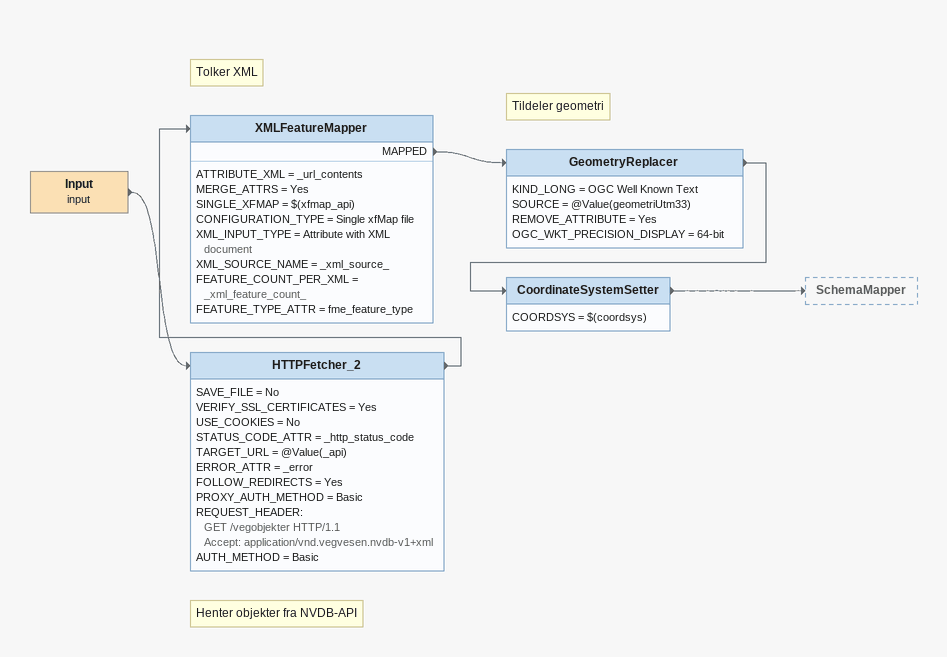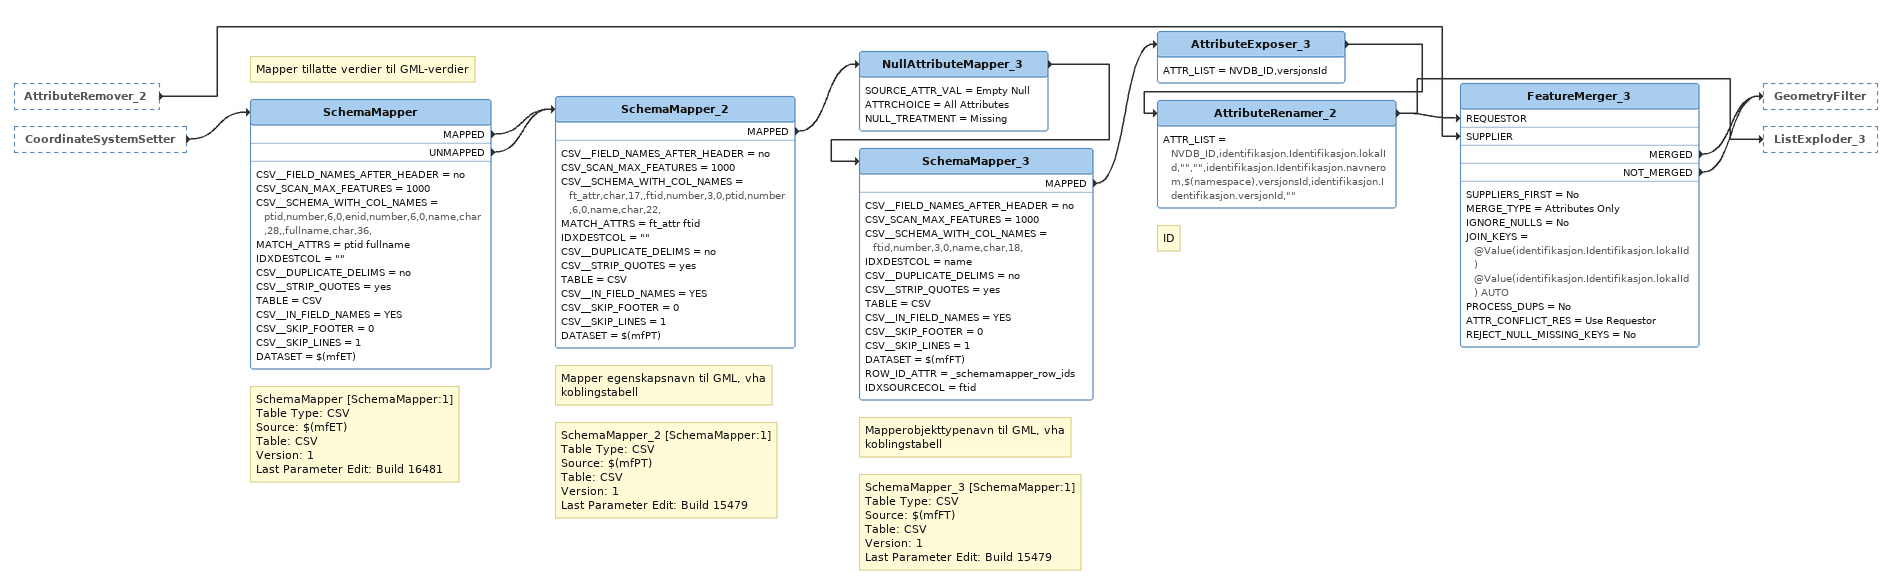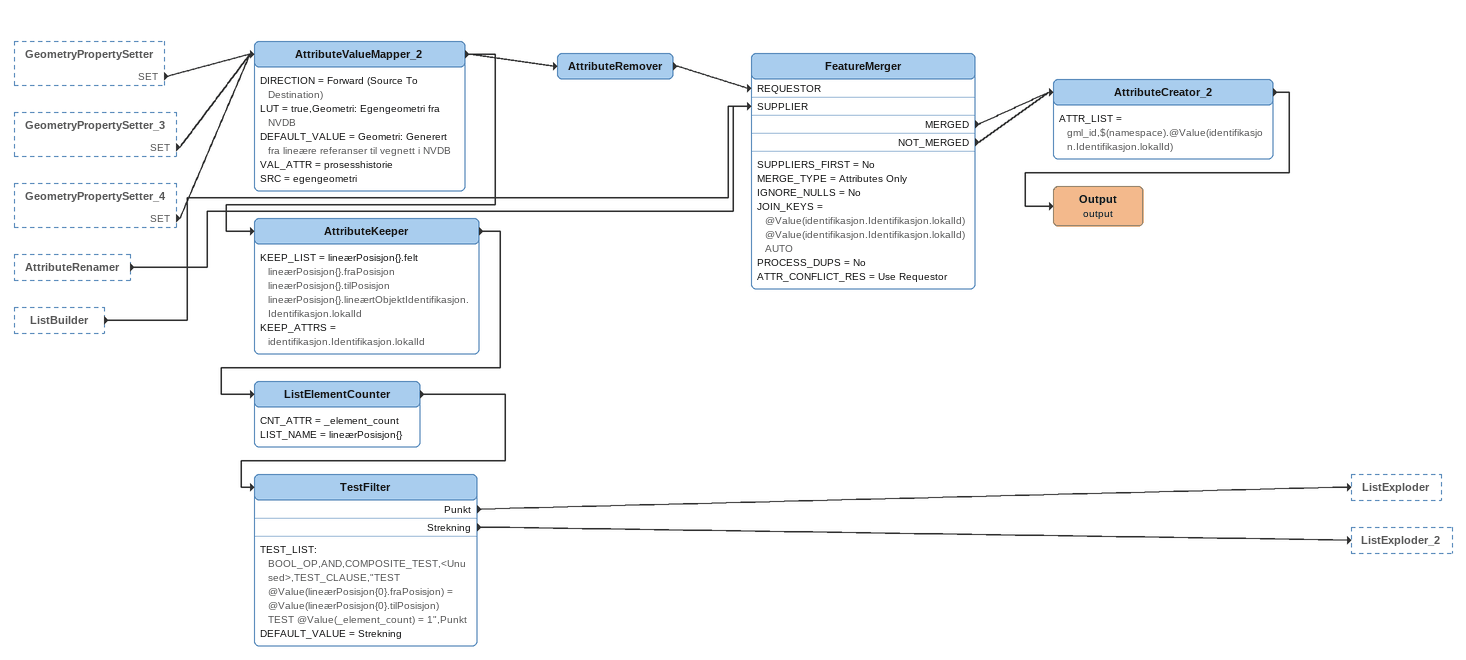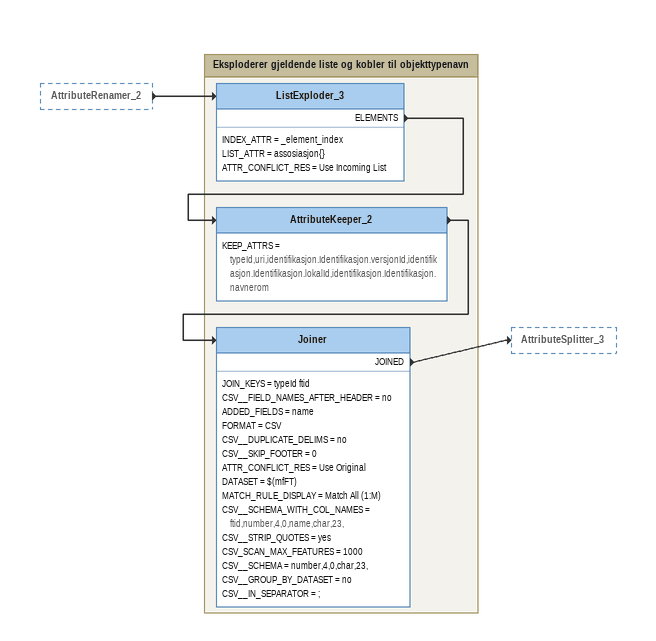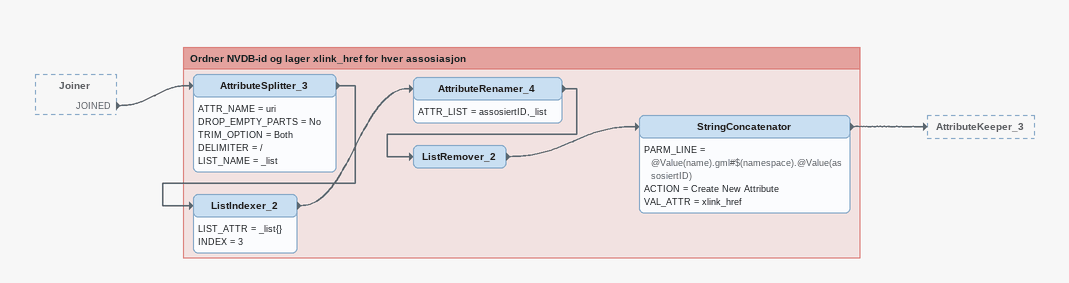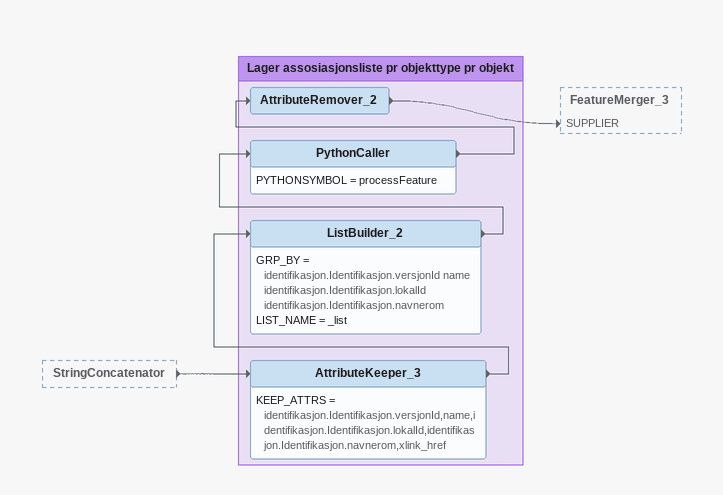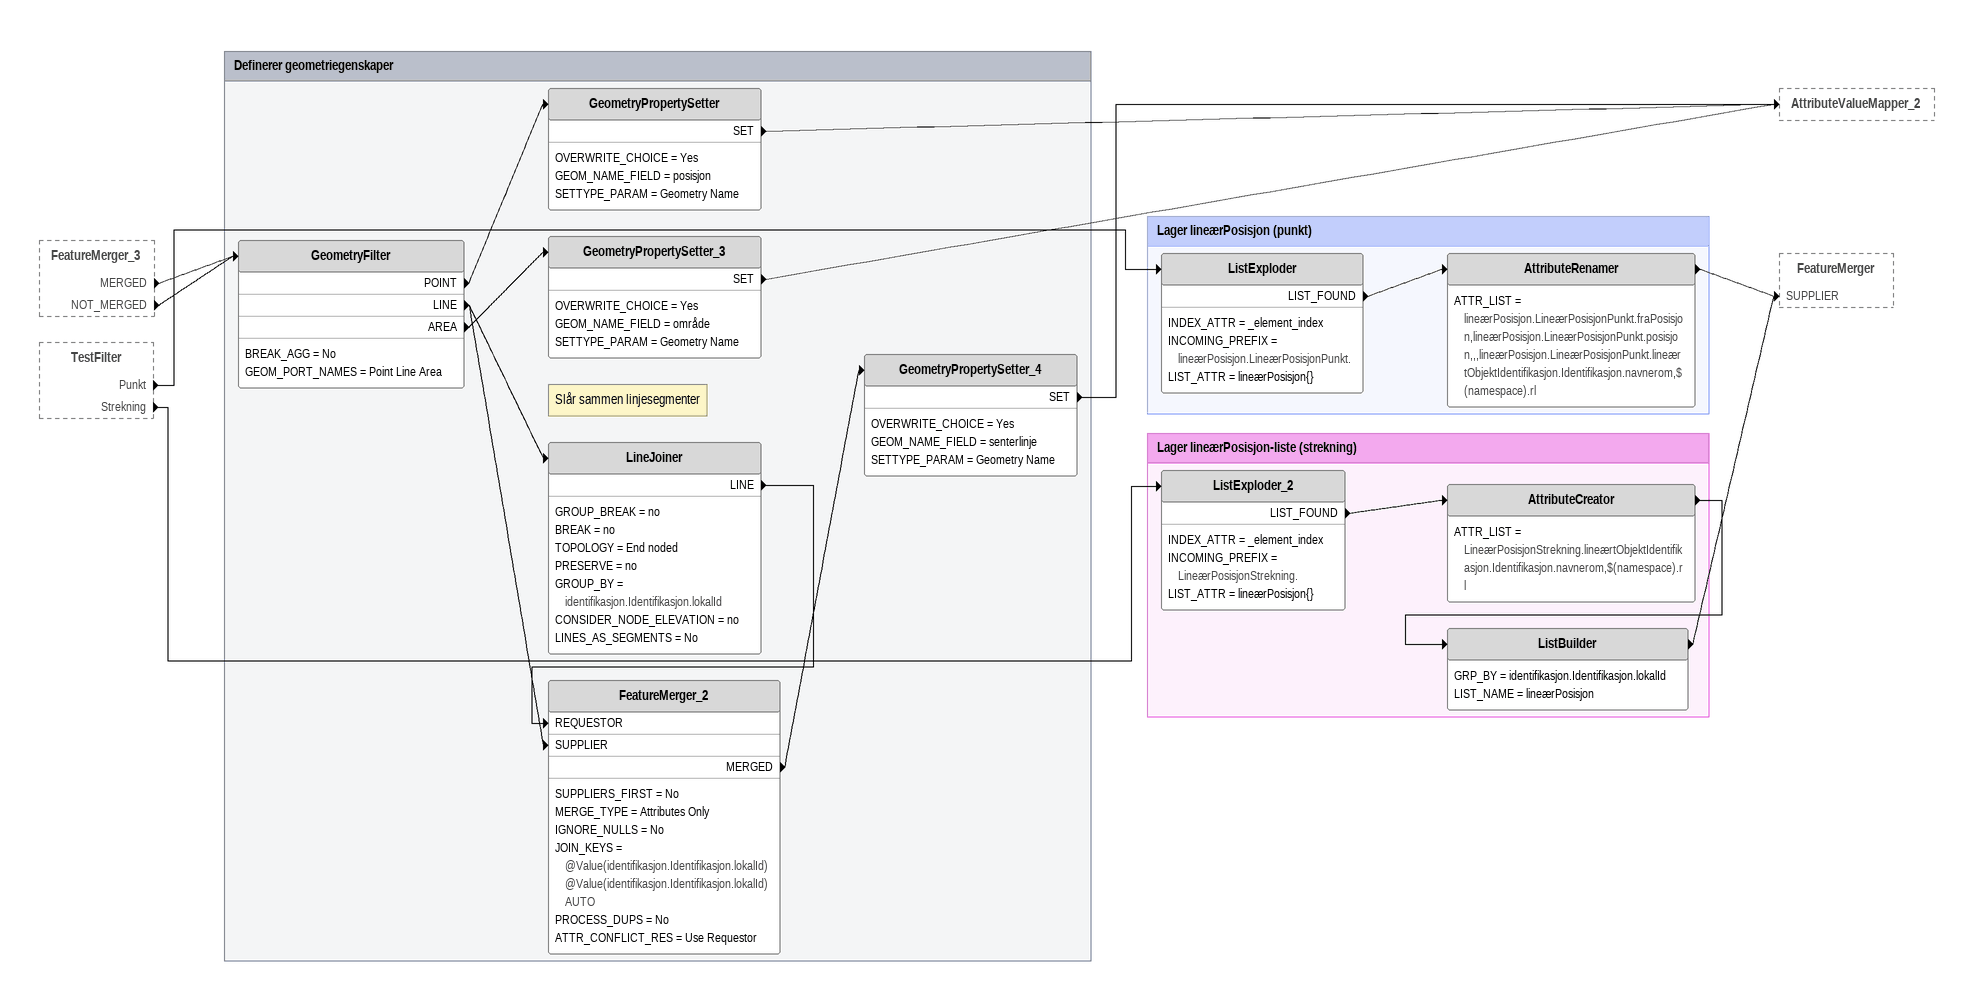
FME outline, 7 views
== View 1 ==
Input (input)
    -> HTTPFetcher_2
Note: Henter objekter fra NVDB-API
HTTPFetcher_2
    SAVE_FILE = No
    VERIFY_SSL_CERTIFICATES = Yes
    USE_COOKIES = No
    STATUS_CODE_ATTR = _http_status_code
    TARGET_URL = @Value(_api)
    ERROR_ATTR = _error
    FOLLOW_REDIRECTS = Yes
    PROXY_AUTH_METHOD = Basic
    REQUEST_HEADER:
      GET /vegobjekter HTTP/1.1
      Accept: application/vnd.vegvesen.nvdb-v1+xml
    AUTH_METHOD = Basic
    -> XMLFeatureMapper
Note: Tolker XML
XMLFeatureMapper
    ATTRIBUTE_XML = _url_contents
    MERGE_ATTRS = Yes
    SINGLE_XFMAP = $(xfmap_api)
    CONFIGURATION_TYPE = Single xfMap file
    XML_INPUT_TYPE = Attribute with XML document
    XML_SOURCE_NAME = _xml_source_
    FEATURE_COUNT_PER_XML = _xml_feature_count_
    FEATURE_TYPE_ATTR = fme_feature_type
    MAPPED -> GeometryReplacer
Note: Tildeler geometri
GeometryReplacer
    KIND_LONG = OGC Well Known Text
    SOURCE = @Value(geometriUtm33)
    REMOVE_ATTRIBUTE = Yes
    OGC_WKT_PRECISION_DISPLAY = 64-bit
    -> CoordinateSystemSetter
CoordinateSystemSetter
    COORDSYS = $(coordsys)
    -> SchemaMapper

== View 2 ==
AttributeRemover_2 [outside]
    -> FeatureMerger_3 [SUPPLIER]
CoordinateSystemSetter [outside]
    -> SchemaMapper
Note: SchemaMapper [SchemaMapper:1] / Table Type: CSV / Source: $(mfET) / Table: CSV / Version: 1 / Last Parameter Edit: Build 16481
Note: Mapper tillatte verdier til GML-verdier
SchemaMapper
    CSV__FIELD_NAMES_AFTER_HEADER = no
    CSV_SCAN_MAX_FEATURES = 1000
    CSV__SCHEMA_WITH_COL_NAMES = ptid,number,6,0,enid,number,6,0,name,char,28,,fullname,char,36,
    MATCH_ATTRS = ptid fullname
    IDXDESTCOL = ""
    CSV__DUPLICATE_DELIMS = no
    CSV__STRIP_QUOTES = yes
    TABLE = CSV
    CSV__IN_FIELD_NAMES = YES
    CSV__SKIP_FOOTER = 0
    CSV__SKIP_LINES = 1
    DATASET = $(mfET)
    MAPPED -> SchemaMapper_2
    UNMAPPED -> SchemaMapper_2
Note: Mapper egenskapsnavn til GML, vha koblingstabell
Note: SchemaMapper_2 [SchemaMapper:1] / Table Type: CSV / Source: $(mfPT) / Table: CSV / Version: 1 / Last Parameter Edit: Build 15479
SchemaMapper_2
    CSV__FIELD_NAMES_AFTER_HEADER = no
    CSV_SCAN_MAX_FEATURES = 1000
    CSV__SCHEMA_WITH_COL_NAMES = ft_attr,char,17,,ftid,number,3,0,ptid,number,6,0,name,char,22,
    MATCH_ATTRS = ft_attr ftid
    IDXDESTCOL = ""
    CSV__DUPLICATE_DELIMS = no
    CSV__STRIP_QUOTES = yes
    TABLE = CSV
    CSV__IN_FIELD_NAMES = YES
    CSV__SKIP_FOOTER = 0
    CSV__SKIP_LINES = 1
    DATASET = $(mfPT)
    MAPPED -> NullAttributeMapper_3
NullAttributeMapper_3
    SOURCE_ATTR_VAL = Empty Null
    ATTRCHOICE = All Attributes
    NULL_TREATMENT = Missing
    -> SchemaMapper_3
Note: Mapperobjekttypenavn til GML, vha koblingstabell
Note: SchemaMapper_3 [SchemaMapper:1] / Table Type: CSV / Source: $(mfFT) / Table: CSV / Version: 1 / Last Parameter Edit: Build 15479
SchemaMapper_3
    CSV__FIELD_NAMES_AFTER_HEADER = no
    CSV_SCAN_MAX_FEATURES = 1000
    CSV__SCHEMA_WITH_COL_NAMES = ftid,number,3,0,name,char,18,
    IDXDESTCOL = name
    CSV__DUPLICATE_DELIMS = no
    CSV__STRIP_QUOTES = yes
    TABLE = CSV
    CSV__IN_FIELD_NAMES = YES
    CSV__SKIP_FOOTER = 0
    CSV__SKIP_LINES = 1
    DATASET = $(mfFT)
    ROW_ID_ATTR = _schemamapper_row_ids
    IDXSOURCECOL = ftid
    MAPPED -> AttributeExposer_3
AttributeExposer_3
    ATTR_LIST = NVDB_ID,versjonsId
    -> AttributeRenamer_2
Note: ID
AttributeRenamer_2
    ATTR_LIST = NVDB_ID,identifikasjon.Identifikasjon.lokalId,"","",identifikasjon.Identifikasjon.navnerom,$(namespace),versjonsId,identifikasjon.Identifikasjon.versjonId,""
    -> ListExploder_3
    -> FeatureMerger_3 [REQUESTOR]
FeatureMerger_3
    SUPPLIERS_FIRST = No
    MERGE_TYPE = Attributes Only
    IGNORE_NULLS = No
    JOIN_KEYS = @Value(identifikasjon.Identifikasjon.lokalId) @Value(identifikasjon.Identifikasjon.lokalId) AUTO
    PROCESS_DUPS = No
    ATTR_CONFLICT_RES = Use Requestor
    REJECT_NULL_MISSING_KEYS = No
    MERGED -> GeometryFilter
    NOT_MERGED -> GeometryFilter

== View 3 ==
GeometryPropertySetter [outside]
    SET -> AttributeValueMapper_2
GeometryPropertySetter_3 [outside]
    SET -> AttributeValueMapper_2
GeometryPropertySetter_4 [outside]
    SET -> AttributeValueMapper_2
AttributeRenamer [outside]
    -> FeatureMerger [SUPPLIER]
ListBuilder [outside]
    -> FeatureMerger [SUPPLIER]
AttributeValueMapper_2
    DIRECTION = Forward (Source To Destination)
    LUT = true,Geometri: Egengeometri fra NVDB
    DEFAULT_VALUE = Geometri: Generert fra lineære referanser til vegnett i NVDB
    VAL_ATTR = prosesshistorie
    SRC = egengeometri
    -> AttributeKeeper
    -> AttributeRemover
AttributeRemover
    -> FeatureMerger [REQUESTOR]
AttributeKeeper
    KEEP_LIST = lineærPosisjon{}.felt lineærPosisjon{}.fraPosisjon lineærPosisjon{}.tilPosisjon lineærPosisjon{}.lineærtObjektIdentifikasjon.Identifikasjon.lokalId
    KEEP_ATTRS = identifikasjon.Identifikasjon.lokalId
    -> ListElementCounter
ListElementCounter
    CNT_ATTR = _element_count
    LIST_NAME = lineærPosisjon{}
    -> TestFilter
TestFilter
    TEST_LIST:
      BOOL_OP,AND,COMPOSITE_TEST,<Unused>,TEST_CLAUSE,"TEST @Value(lineærPosisjon{0}.fraPosisjon) = @Value(lineærPosisjon{0}.tilPosisjon)
      TEST @Value(_element_count) = 1",Punkt
    DEFAULT_VALUE = Strekning
    Punkt -> ListExploder
    Strekning -> ListExploder_2
FeatureMerger
    SUPPLIERS_FIRST = No
    MERGE_TYPE = Attributes Only
    IGNORE_NULLS = No
    JOIN_KEYS = @Value(identifikasjon.Identifikasjon.lokalId) @Value(identifikasjon.Identifikasjon.lokalId) AUTO
    PROCESS_DUPS = No
    ATTR_CONFLICT_RES = Use Requestor
    MERGED -> AttributeCreator_2
    NOT_MERGED -> AttributeCreator_2
AttributeCreator_2
    ATTR_LIST = gml_id,$(namespace).@Value(identifikasjon.Identifikasjon.lokalId)
    -> Output (output)
Output (output)

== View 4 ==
AttributeRenamer_2 [outside]
    -> ListExploder_3

Bookmark: Eksploderer gjeldende liste og kobler til objekttypenavn
ListExploder_3
    INDEX_ATTR = _element_index
    LIST_ATTR = assosiasjon{}
    ATTR_CONFLICT_RES = Use Incoming List
    ELEMENTS -> AttributeKeeper_2
AttributeKeeper_2
    KEEP_ATTRS = typeId,uri,identifikasjon.Identifikasjon.versjonId,identifikasjon.Identifikasjon.lokalId,identifikasjon.Identifikasjon.navnerom
    -> Joiner
Joiner
    JOIN_KEYS = typeId ftid
    CSV__FIELD_NAMES_AFTER_HEADER = no
    ADDED_FIELDS = name
    FORMAT = CSV
    CSV__DUPLICATE_DELIMS = no
    CSV__SKIP_FOOTER = 0
    ATTR_CONFLICT_RES = Use Original
    DATASET = $(mfFT)
    MATCH_RULE_DISPLAY = Match All (1:M)
    CSV__SCHEMA_WITH_COL_NAMES = ftid,number,4,0,name,char,23,
    CSV__STRIP_QUOTES = yes
    CSV_SCAN_MAX_FEATURES = 1000
    CSV__SCHEMA = number,4,0,char,23,
    CSV__GROUP_BY_DATASET = no
    CSV__IN_SEPARATOR = ;
    JOINED -> AttributeSplitter_3

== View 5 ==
Joiner [outside]
    JOINED -> AttributeSplitter_3

Bookmark: Ordner NVDB-id og lager xlink_href for hver assosiasjon
AttributeSplitter_3
    ATTR_NAME = uri
    DROP_EMPTY_PARTS = No
    TRIM_OPTION = Both
    DELIMITER = /
    LIST_NAME = _list
    -> ListIndexer_2
ListIndexer_2
    LIST_ATTR = _list{}
    INDEX = 3
    -> AttributeRenamer_4
AttributeRenamer_4
    ATTR_LIST = assosiertID,_list
    -> ListRemover_2
ListRemover_2
    -> StringConcatenator
StringConcatenator
    PARM_LINE = @Value(name).gml#$(namespace).@Value(assosiertID)
    ACTION = Create New Attribute
    VAL_ATTR = xlink_href
    -> AttributeKeeper_3

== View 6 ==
StringConcatenator [outside]
    -> AttributeKeeper_3

Bookmark: Lager assosiasjonsliste pr objekttype pr objekt
AttributeKeeper_3
    KEEP_ATTRS = identifikasjon.Identifikasjon.versjonId,name,identifikasjon.Identifikasjon.lokalId,identifikasjon.Identifikasjon.navnerom,xlink_href
    -> ListBuilder_2
ListBuilder_2
    GRP_BY = identifikasjon.Identifikasjon.versjonId name identifikasjon.Identifikasjon.lokalId identifikasjon.Identifikasjon.navnerom
    LIST_NAME = _list
    -> PythonCaller
PythonCaller
    PYTHONSYMBOL = processFeature
    -> AttributeRemover_2
AttributeRemover_2
    -> FeatureMerger_3 [SUPPLIER]

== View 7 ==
FeatureMerger_3 [outside]
    MERGED -> GeometryFilter
    NOT_MERGED -> GeometryFilter
TestFilter [outside]
    Punkt -> ListExploder
    Strekning -> ListExploder_2

Bookmark: Definerer geometriegenskaper
GeometryFilter
    BREAK_AGG = No
    GEOM_PORT_NAMES = Point Line Area
    POINT -> GeometryPropertySetter
    LINE -> LineJoiner
    LINE -> FeatureMerger_2 [SUPPLIER]
    AREA -> GeometryPropertySetter_3
GeometryPropertySetter
    OVERWRITE_CHOICE = Yes
    GEOM_NAME_FIELD = posisjon
    SETTYPE_PARAM = Geometry Name
    SET -> AttributeValueMapper_2
GeometryPropertySetter_3
    OVERWRITE_CHOICE = Yes
    GEOM_NAME_FIELD = område
    SETTYPE_PARAM = Geometry Name
    SET -> AttributeValueMapper_2
Note: Slår sammen linjesegmenter
LineJoiner
    GROUP_BREAK = no
    BREAK = no
    TOPOLOGY = End noded
    PRESERVE = no
    GROUP_BY = identifikasjon.Identifikasjon.lokalId
    CONSIDER_NODE_ELEVATION = no
    LINES_AS_SEGMENTS = No
    LINE -> FeatureMerger_2 [REQUESTOR]
FeatureMerger_2
    SUPPLIERS_FIRST = No
    MERGE_TYPE = Attributes Only
    IGNORE_NULLS = No
    JOIN_KEYS = @Value(identifikasjon.Identifikasjon.lokalId) @Value(identifikasjon.Identifikasjon.lokalId) AUTO
    PROCESS_DUPS = No
    ATTR_CONFLICT_RES = Use Requestor
    MERGED -> GeometryPropertySetter_4
GeometryPropertySetter_4
    OVERWRITE_CHOICE = Yes
    GEOM_NAME_FIELD = senterlinje
    SETTYPE_PARAM = Geometry Name
    SET -> AttributeValueMapper_2

Bookmark: Lager lineærPosisjon (punkt)
ListExploder
    INDEX_ATTR = _element_index
    INCOMING_PREFIX = lineærPosisjon.LineærPosisjonPunkt.
    LIST_ATTR = lineærPosisjon{}
    LIST_FOUND -> AttributeRenamer
AttributeRenamer
    ATTR_LIST = lineærPosisjon.LineærPosisjonPunkt.fraPosisjon,lineærPosisjon.LineærPosisjonPunkt.posisjon,,,lineærPosisjon.LineærPosisjonPunkt.lineærtObjektIdentifikasjon.Identifikasjon.navnerom,$(namespace).rl
    -> FeatureMerger [SUPPLIER]

Bookmark: Lager lineærPosisjon-liste (strekning)
ListExploder_2
    INDEX_ATTR = _element_index
    INCOMING_PREFIX = LineærPosisjonStrekning.
    LIST_ATTR = lineærPosisjon{}
    LIST_FOUND -> AttributeCreator
AttributeCreator
    ATTR_LIST = LineærPosisjonStrekning.lineærtObjektIdentifikasjon.Identifikasjon.navnerom,$(namespace).rl
    -> ListBuilder
ListBuilder
    GRP_BY = identifikasjon.Identifikasjon.lokalId
    LIST_NAME = lineærPosisjon
    -> FeatureMerger [SUPPLIER]
